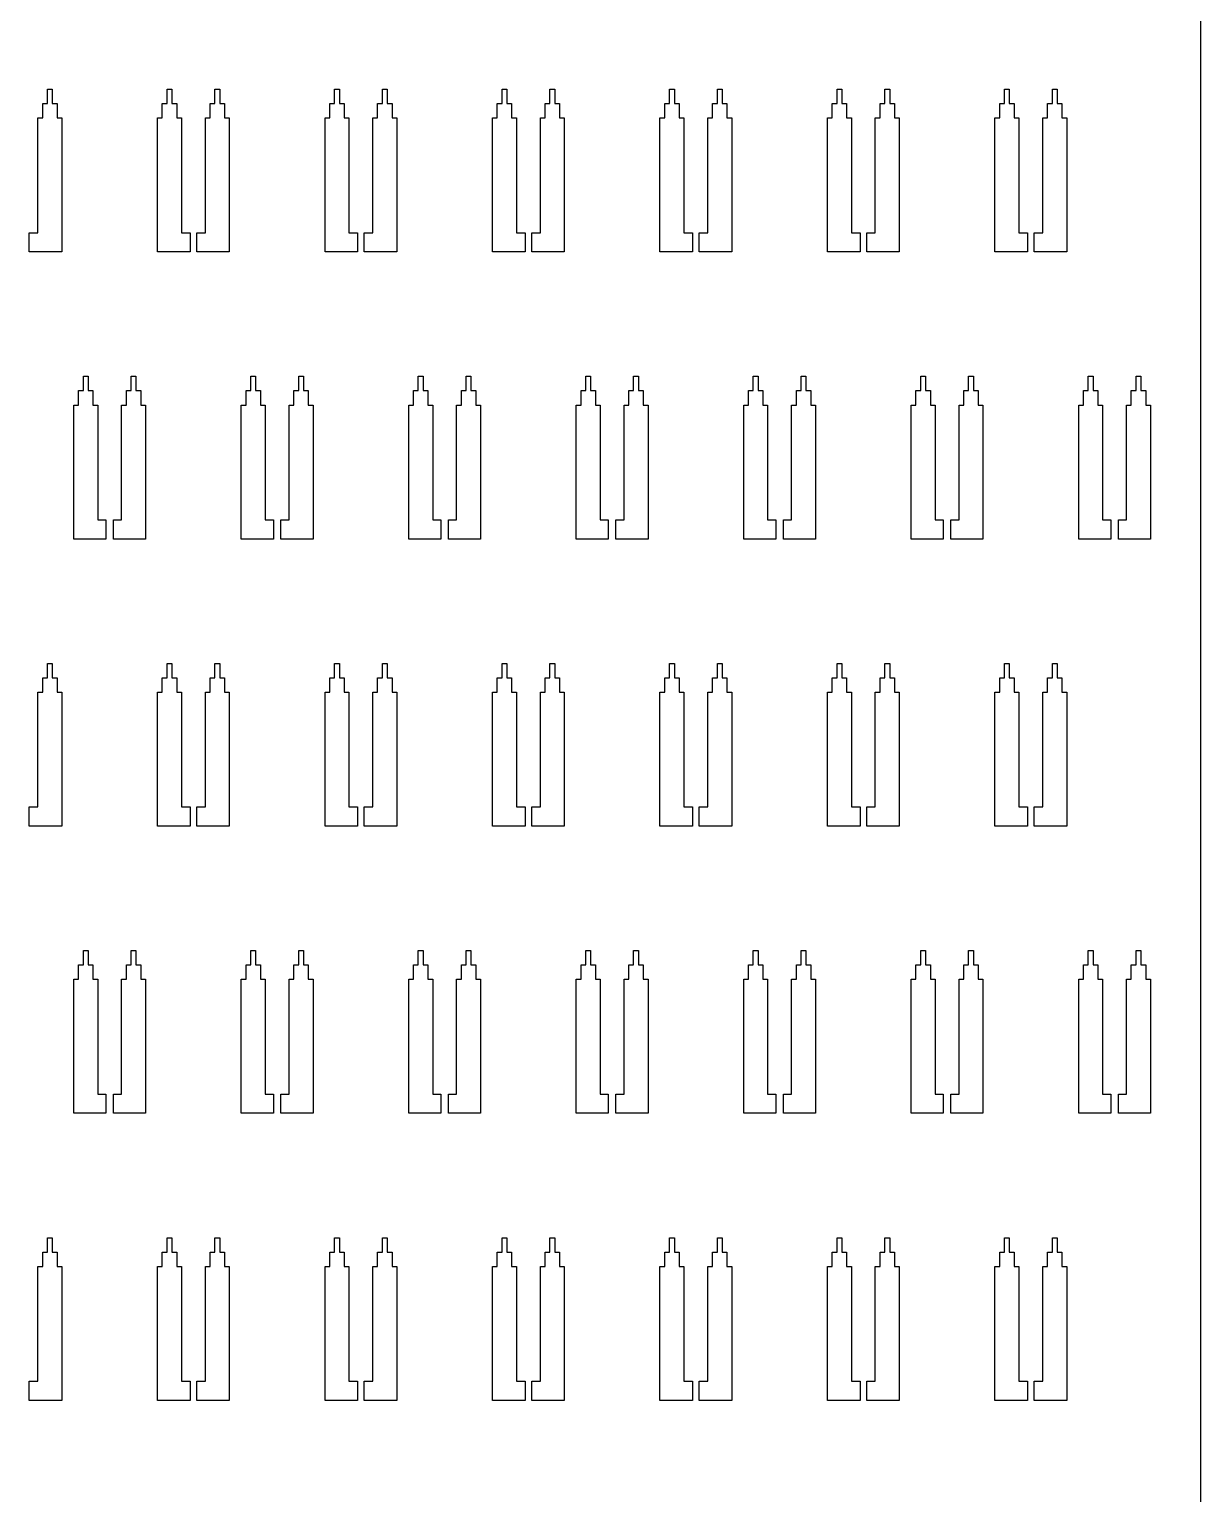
# Model space of a CAD drawing. Extents: x -38350 to 38650, y -35000 to 36000.
# Drawn here: x 20755.2 to 21000, y -23413.5 to -23107.5 of the extents above; entities that cross this region are included whole.
import ezdxf

# ---------------------------------------------------------------- set-up
doc = ezdxf.new("R2010")
doc.units = 0
doc.header["$MEASUREMENT"] = 0

msp = doc.modelspace()

# ---------------------------------------------------------------- linework, layer by layer
for p, q in [((21000, -30000), (21000, -15000)), ((20759, -23123), (20759, -23120)), ((20759, -23120), (20760, -23120)), ((20760, -23120), (20760, -23123)), ((20784, -23123), (20784, -23120)), ((20784, -23120), (20785, -23120)), ((20785, -23120), (20785, -23123)), ((20794, -23123), (20794, -23120)), ((20794, -23120), (20795, -23120)), ((20795, -23120), (20795, -23123)), ((20819, -23123), (20819, -23120)), ((20819, -23120), (20820, -23120)), ((20820, -23120), (20820, -23123)), ((20829, -23123), (20829, -23120)), ((20829, -23120), (20830, -23120)), ((20830, -23120), (20830, -23123)), ((20854, -23123), (20854, -23120)), ((20854, -23120), (20855, -23120)), ((20855, -23120), (20855, -23123)), ((20864, -23123), (20864, -23120)), ((20864, -23120), (20865, -23120)), ((20865, -23120), (20865, -23123)), ((20889, -23123), (20889, -23120)), ((20889, -23120), (20890, -23120)), ((20890, -23120), (20890, -23123)), ((20899, -23123), (20899, -23120)), ((20899, -23120), (20900, -23120)), ((20900, -23120), (20900, -23123)), ((20924, -23123), (20924, -23120)), ((20924, -23120), (20925, -23120)), ((20925, -23120), (20925, -23123)), ((20934, -23123), (20934, -23120)), ((20934, -23120), (20935, -23120)), ((20935, -23120), (20935, -23123)), ((20959, -23123), (20959, -23120)), ((20959, -23120), (20960, -23120)), ((20960, -23120), (20960, -23123)), ((20969, -23123), (20969, -23120)), ((20969, -23120), (20970, -23120)), ((20970, -23120), (20970, -23123)), ((20758, -23126), (20758, -23123)), ((20758, -23123), (20759, -23123)), ((20760, -23123), (20761, -23123)), ((20761, -23123), (20761, -23126)), ((20783, -23126), (20783, -23123)), ((20783, -23123), (20784, -23123)), ((20785, -23123), (20786, -23123)), ((20786, -23123), (20786, -23126)), ((20793, -23126), (20793, -23123)), ((20793, -23123), (20794, -23123)), ((20795, -23123), (20796, -23123)), ((20796, -23123), (20796, -23126)), ((20818, -23126), (20818, -23123)), ((20818, -23123), (20819, -23123)), ((20820, -23123), (20821, -23123)), ((20821, -23123), (20821, -23126)), ((20828, -23126), (20828, -23123)), ((20828, -23123), (20829, -23123)), ((20830, -23123), (20831, -23123)), ((20831, -23123), (20831, -23126)), ((20853, -23126), (20853, -23123)), ((20853, -23123), (20854, -23123)), ((20855, -23123), (20856, -23123)), ((20856, -23123), (20856, -23126)), ((20863, -23126), (20863, -23123)), ((20863, -23123), (20864, -23123)), ((20865, -23123), (20866, -23123)), ((20866, -23123), (20866, -23126)), ((20888, -23126), (20888, -23123)), ((20888, -23123), (20889, -23123)), ((20890, -23123), (20891, -23123)), ((20891, -23123), (20891, -23126)), ((20898, -23126), (20898, -23123)), ((20898, -23123), (20899, -23123)), ((20900, -23123), (20901, -23123)), ((20901, -23123), (20901, -23126)), ((20923, -23126), (20923, -23123)), ((20923, -23123), (20924, -23123)), ((20925, -23123), (20926, -23123)), ((20926, -23123), (20926, -23126)), ((20933, -23126), (20933, -23123)), ((20933, -23123), (20934, -23123)), ((20935, -23123), (20936, -23123)), ((20936, -23123), (20936, -23126)), ((20958, -23126), (20958, -23123)), ((20958, -23123), (20959, -23123)), ((20960, -23123), (20961, -23123)), ((20961, -23123), (20961, -23126)), ((20968, -23126), (20968, -23123)), ((20968, -23123), (20969, -23123)), ((20970, -23123), (20971, -23123)), ((20971, -23123), (20971, -23126)), ((20757, -23150), (20757, -23126)), ((20757, -23126), (20758, -23126)), ((20761, -23126), (20762, -23126)), ((20762, -23126), (20762, -23154)), ((20782, -23154), (20782, -23126)), ((20782, -23126), (20783, -23126)), ((20786, -23126), (20787, -23126)), ((20787, -23126), (20787, -23150)), ((20792, -23150), (20792, -23126)), ((20792, -23126), (20793, -23126)), ((20796, -23126), (20797, -23126)), ((20797, -23126), (20797, -23154)), ((20817, -23154), (20817, -23126)), ((20817, -23126), (20818, -23126)), ((20821, -23126), (20822, -23126)), ((20822, -23126), (20822, -23150)), ((20827, -23150), (20827, -23126)), ((20827, -23126), (20828, -23126)), ((20831, -23126), (20832, -23126)), ((20832, -23126), (20832, -23154)), ((20852, -23154), (20852, -23126)), ((20852, -23126), (20853, -23126)), ((20856, -23126), (20857, -23126)), ((20857, -23126), (20857, -23150)), ((20862, -23150), (20862, -23126)), ((20862, -23126), (20863, -23126)), ((20866, -23126), (20867, -23126)), ((20867, -23126), (20867, -23154)), ((20887, -23154), (20887, -23126)), ((20887, -23126), (20888, -23126)), ((20891, -23126), (20892, -23126)), ((20892, -23126), (20892, -23150)), ((20897, -23150), (20897, -23126)), ((20897, -23126), (20898, -23126)), ((20901, -23126), (20902, -23126)), ((20902, -23126), (20902, -23154)), ((20922, -23154), (20922, -23126)), ((20922, -23126), (20923, -23126)), ((20926, -23126), (20927, -23126)), ((20927, -23126), (20927, -23150)), ((20932, -23150), (20932, -23126)), ((20932, -23126), (20933, -23126)), ((20936, -23126), (20937, -23126)), ((20937, -23126), (20937, -23154)), ((20957, -23154), (20957, -23126)), ((20957, -23126), (20958, -23126)), ((20961, -23126), (20962, -23126)), ((20962, -23126), (20962, -23150)), ((20967, -23150), (20967, -23126)), ((20967, -23126), (20968, -23126)), ((20971, -23126), (20972, -23126)), ((20972, -23126), (20972, -23154)), ((20755.2, -23154), (20755.2, -23150)), ((20755.2, -23150), (20757, -23150)), ((20787, -23150), (20788.8, -23150)), ((20788.8, -23150), (20788.8, -23154)), ((20790.2, -23154), (20790.2, -23150)), ((20790.2, -23150), (20792, -23150)), ((20822, -23150), (20823.8, -23150)), ((20823.8, -23150), (20823.8, -23154)), ((20825.2, -23154), (20825.2, -23150)), ((20825.2, -23150), (20827, -23150)), ((20857, -23150), (20858.8, -23150)), ((20858.8, -23150), (20858.8, -23154)), ((20860.2, -23154), (20860.2, -23150)), ((20860.2, -23150), (20862, -23150)), ((20892, -23150), (20893.8, -23150)), ((20893.8, -23150), (20893.8, -23154)), ((20895.2, -23154), (20895.2, -23150)), ((20895.2, -23150), (20897, -23150)), ((20927, -23150), (20928.8, -23150)), ((20928.8, -23150), (20928.8, -23154)), ((20930.2, -23154), (20930.2, -23150)), ((20930.2, -23150), (20932, -23150)), ((20962, -23150), (20963.8, -23150)), ((20963.8, -23150), (20963.8, -23154)), ((20965.2, -23154), (20965.2, -23150)), ((20965.2, -23150), (20967, -23150)), ((20762, -23154), (20755.2, -23154)), ((20788.8, -23154), (20782, -23154)), ((20797, -23154), (20790.2, -23154)), ((20823.8, -23154), (20817, -23154)), ((20832, -23154), (20825.2, -23154)), ((20858.8, -23154), (20852, -23154)), ((20867, -23154), (20860.2, -23154)), ((20893.8, -23154), (20887, -23154)), ((20902, -23154), (20895.2, -23154)), ((20928.8, -23154), (20922, -23154)), ((20937, -23154), (20930.2, -23154)), ((20963.8, -23154), (20957, -23154)), ((20972, -23154), (20965.2, -23154)), ((20766.5, -23183), (20766.5, -23180)), ((20766.5, -23180), (20767.5, -23180)), ((20767.5, -23180), (20767.5, -23183)), ((20776.5, -23183), (20776.5, -23180)), ((20776.5, -23180), (20777.5, -23180)), ((20777.5, -23180), (20777.5, -23183)), ((20801.5, -23183), (20801.5, -23180)), ((20801.5, -23180), (20802.5, -23180)), ((20802.5, -23180), (20802.5, -23183)), ((20811.5, -23183), (20811.5, -23180)), ((20811.5, -23180), (20812.5, -23180)), ((20812.5, -23180), (20812.5, -23183)), ((20836.5, -23183), (20836.5, -23180)), ((20836.5, -23180), (20837.5, -23180)), ((20837.5, -23180), (20837.5, -23183)), ((20846.5, -23183), (20846.5, -23180)), ((20846.5, -23180), (20847.5, -23180)), ((20847.5, -23180), (20847.5, -23183)), ((20871.5, -23183), (20871.5, -23180)), ((20871.5, -23180), (20872.5, -23180)), ((20872.5, -23180), (20872.5, -23183)), ((20881.5, -23183), (20881.5, -23180)), ((20881.5, -23180), (20882.5, -23180)), ((20882.5, -23180), (20882.5, -23183)), ((20906.5, -23183), (20906.5, -23180)), ((20906.5, -23180), (20907.5, -23180)), ((20907.5, -23180), (20907.5, -23183)), ((20916.5, -23183), (20916.5, -23180)), ((20916.5, -23180), (20917.5, -23180)), ((20917.5, -23180), (20917.5, -23183)), ((20941.5, -23183), (20941.5, -23180)), ((20941.5, -23180), (20942.5, -23180)), ((20942.5, -23180), (20942.5, -23183)), ((20951.5, -23183), (20951.5, -23180)), ((20951.5, -23180), (20952.5, -23180)), ((20952.5, -23180), (20952.5, -23183)), ((20976.5, -23183), (20976.5, -23180)), ((20976.5, -23180), (20977.5, -23180)), ((20977.5, -23180), (20977.5, -23183)), ((20986.5, -23183), (20986.5, -23180)), ((20986.5, -23180), (20987.5, -23180)), ((20987.5, -23180), (20987.5, -23183)), ((20765.5, -23186), (20765.5, -23183)), ((20765.5, -23183), (20766.5, -23183)), ((20767.5, -23183), (20768.5, -23183)), ((20768.5, -23183), (20768.5, -23186)), ((20775.5, -23186), (20775.5, -23183)), ((20775.5, -23183), (20776.5, -23183)), ((20777.5, -23183), (20778.5, -23183)), ((20778.5, -23183), (20778.5, -23186)), ((20800.5, -23186), (20800.5, -23183)), ((20800.5, -23183), (20801.5, -23183)), ((20802.5, -23183), (20803.5, -23183)), ((20803.5, -23183), (20803.5, -23186)), ((20810.5, -23186), (20810.5, -23183)), ((20810.5, -23183), (20811.5, -23183)), ((20812.5, -23183), (20813.5, -23183)), ((20813.5, -23183), (20813.5, -23186)), ((20835.5, -23186), (20835.5, -23183)), ((20835.5, -23183), (20836.5, -23183)), ((20837.5, -23183), (20838.5, -23183)), ((20838.5, -23183), (20838.5, -23186)), ((20845.5, -23186), (20845.5, -23183)), ((20845.5, -23183), (20846.5, -23183)), ((20847.5, -23183), (20848.5, -23183)), ((20848.5, -23183), (20848.5, -23186)), ((20870.5, -23186), (20870.5, -23183)), ((20870.5, -23183), (20871.5, -23183)), ((20872.5, -23183), (20873.5, -23183)), ((20873.5, -23183), (20873.5, -23186)), ((20880.5, -23186), (20880.5, -23183)), ((20880.5, -23183), (20881.5, -23183)), ((20882.5, -23183), (20883.5, -23183)), ((20883.5, -23183), (20883.5, -23186)), ((20905.5, -23186), (20905.5, -23183)), ((20905.5, -23183), (20906.5, -23183)), ((20907.5, -23183), (20908.5, -23183)), ((20908.5, -23183), (20908.5, -23186)), ((20915.5, -23186), (20915.5, -23183)), ((20915.5, -23183), (20916.5, -23183)), ((20917.5, -23183), (20918.5, -23183)), ((20918.5, -23183), (20918.5, -23186)), ((20940.5, -23186), (20940.5, -23183)), ((20940.5, -23183), (20941.5, -23183)), ((20942.5, -23183), (20943.5, -23183)), ((20943.5, -23183), (20943.5, -23186)), ((20950.5, -23186), (20950.5, -23183)), ((20950.5, -23183), (20951.5, -23183)), ((20952.5, -23183), (20953.5, -23183)), ((20953.5, -23183), (20953.5, -23186)), ((20975.5, -23186), (20975.5, -23183)), ((20975.5, -23183), (20976.5, -23183)), ((20977.5, -23183), (20978.5, -23183)), ((20978.5, -23183), (20978.5, -23186)), ((20985.5, -23186), (20985.5, -23183)), ((20985.5, -23183), (20986.5, -23183)), ((20987.5, -23183), (20988.5, -23183)), ((20988.5, -23183), (20988.5, -23186)), ((20764.5, -23214), (20764.5, -23186)), ((20764.5, -23186), (20765.5, -23186)), ((20768.5, -23186), (20769.5, -23186)), ((20769.5, -23186), (20769.5, -23210)), ((20774.5, -23210), (20774.5, -23186)), ((20774.5, -23186), (20775.5, -23186)), ((20778.5, -23186), (20779.5, -23186)), ((20779.5, -23186), (20779.5, -23214)), ((20799.5, -23214), (20799.5, -23186)), ((20799.5, -23186), (20800.5, -23186)), ((20803.5, -23186), (20804.5, -23186)), ((20804.5, -23186), (20804.5, -23210)), ((20809.5, -23210), (20809.5, -23186)), ((20809.5, -23186), (20810.5, -23186)), ((20813.5, -23186), (20814.5, -23186)), ((20814.5, -23186), (20814.5, -23214)), ((20834.5, -23214), (20834.5, -23186)), ((20834.5, -23186), (20835.5, -23186)), ((20838.5, -23186), (20839.5, -23186)), ((20839.5, -23186), (20839.5, -23210)), ((20844.5, -23210), (20844.5, -23186)), ((20844.5, -23186), (20845.5, -23186)), ((20848.5, -23186), (20849.5, -23186)), ((20849.5, -23186), (20849.5, -23214)), ((20869.5, -23214), (20869.5, -23186)), ((20869.5, -23186), (20870.5, -23186)), ((20873.5, -23186), (20874.5, -23186)), ((20874.5, -23186), (20874.5, -23210)), ((20879.5, -23210), (20879.5, -23186)), ((20879.5, -23186), (20880.5, -23186)), ((20883.5, -23186), (20884.5, -23186)), ((20884.5, -23186), (20884.5, -23214)), ((20904.5, -23214), (20904.5, -23186)), ((20904.5, -23186), (20905.5, -23186)), ((20908.5, -23186), (20909.5, -23186)), ((20909.5, -23186), (20909.5, -23210)), ((20914.5, -23210), (20914.5, -23186)), ((20914.5, -23186), (20915.5, -23186)), ((20918.5, -23186), (20919.5, -23186)), ((20919.5, -23186), (20919.5, -23214)), ((20939.5, -23214), (20939.5, -23186)), ((20939.5, -23186), (20940.5, -23186)), ((20943.5, -23186), (20944.5, -23186)), ((20944.5, -23186), (20944.5, -23210)), ((20949.5, -23210), (20949.5, -23186)), ((20949.5, -23186), (20950.5, -23186)), ((20953.5, -23186), (20954.5, -23186)), ((20954.5, -23186), (20954.5, -23214)), ((20974.5, -23214), (20974.5, -23186)), ((20974.5, -23186), (20975.5, -23186)), ((20978.5, -23186), (20979.5, -23186)), ((20979.5, -23186), (20979.5, -23210)), ((20984.5, -23210), (20984.5, -23186)), ((20984.5, -23186), (20985.5, -23186)), ((20988.5, -23186), (20989.5, -23186)), ((20989.5, -23186), (20989.5, -23214)), ((20769.5, -23210), (20771.2, -23210)), ((20771.2, -23210), (20771.2, -23214)), ((20772.8, -23214), (20772.8, -23210)), ((20772.8, -23210), (20774.5, -23210)), ((20804.5, -23210), (20806.2, -23210)), ((20806.2, -23210), (20806.2, -23214)), ((20807.8, -23214), (20807.8, -23210)), ((20807.8, -23210), (20809.5, -23210)), ((20839.5, -23210), (20841.2, -23210)), ((20841.2, -23210), (20841.2, -23214)), ((20842.8, -23214), (20842.8, -23210)), ((20842.8, -23210), (20844.5, -23210)), ((20874.5, -23210), (20876.2, -23210)), ((20876.2, -23210), (20876.2, -23214)), ((20877.8, -23214), (20877.8, -23210)), ((20877.8, -23210), (20879.5, -23210)), ((20909.5, -23210), (20911.2, -23210)), ((20911.2, -23210), (20911.2, -23214)), ((20912.8, -23214), (20912.8, -23210)), ((20912.8, -23210), (20914.5, -23210)), ((20944.5, -23210), (20946.2, -23210)), ((20946.2, -23210), (20946.2, -23214)), ((20947.8, -23214), (20947.8, -23210)), ((20947.8, -23210), (20949.5, -23210)), ((20979.5, -23210), (20981.2, -23210)), ((20981.2, -23210), (20981.2, -23214)), ((20982.8, -23214), (20982.8, -23210)), ((20982.8, -23210), (20984.5, -23210)), ((20771.2, -23214), (20764.5, -23214)), ((20779.5, -23214), (20772.8, -23214)), ((20806.2, -23214), (20799.5, -23214)), ((20814.5, -23214), (20807.8, -23214)), ((20841.2, -23214), (20834.5, -23214)), ((20849.5, -23214), (20842.8, -23214)), ((20876.2, -23214), (20869.5, -23214)), ((20884.5, -23214), (20877.8, -23214)), ((20911.2, -23214), (20904.5, -23214)), ((20919.5, -23214), (20912.8, -23214)), ((20946.2, -23214), (20939.5, -23214)), ((20954.5, -23214), (20947.8, -23214)), ((20981.2, -23214), (20974.5, -23214)), ((20989.5, -23214), (20982.8, -23214)), ((20759, -23243), (20759, -23240)), ((20759, -23240), (20760, -23240)), ((20760, -23240), (20760, -23243)), ((20784, -23243), (20784, -23240)), ((20784, -23240), (20785, -23240)), ((20785, -23240), (20785, -23243)), ((20794, -23243), (20794, -23240)), ((20794, -23240), (20795, -23240)), ((20795, -23240), (20795, -23243)), ((20819, -23243), (20819, -23240)), ((20819, -23240), (20820, -23240)), ((20820, -23240), (20820, -23243)), ((20829, -23243), (20829, -23240)), ((20829, -23240), (20830, -23240)), ((20830, -23240), (20830, -23243)), ((20854, -23243), (20854, -23240)), ((20854, -23240), (20855, -23240)), ((20855, -23240), (20855, -23243)), ((20864, -23243), (20864, -23240)), ((20864, -23240), (20865, -23240)), ((20865, -23240), (20865, -23243)), ((20889, -23243), (20889, -23240)), ((20889, -23240), (20890, -23240)), ((20890, -23240), (20890, -23243)), ((20899, -23243), (20899, -23240)), ((20899, -23240), (20900, -23240)), ((20900, -23240), (20900, -23243)), ((20924, -23243), (20924, -23240)), ((20924, -23240), (20925, -23240)), ((20925, -23240), (20925, -23243)), ((20934, -23243), (20934, -23240)), ((20934, -23240), (20935, -23240)), ((20935, -23240), (20935, -23243)), ((20959, -23243), (20959, -23240)), ((20959, -23240), (20960, -23240)), ((20960, -23240), (20960, -23243)), ((20969, -23243), (20969, -23240)), ((20969, -23240), (20970, -23240)), ((20970, -23240), (20970, -23243)), ((20758, -23246), (20758, -23243)), ((20758, -23243), (20759, -23243)), ((20760, -23243), (20761, -23243)), ((20761, -23243), (20761, -23246)), ((20783, -23246), (20783, -23243)), ((20783, -23243), (20784, -23243)), ((20785, -23243), (20786, -23243)), ((20786, -23243), (20786, -23246)), ((20793, -23246), (20793, -23243)), ((20793, -23243), (20794, -23243)), ((20795, -23243), (20796, -23243)), ((20796, -23243), (20796, -23246)), ((20818, -23246), (20818, -23243)), ((20818, -23243), (20819, -23243)), ((20820, -23243), (20821, -23243)), ((20821, -23243), (20821, -23246)), ((20828, -23246), (20828, -23243)), ((20828, -23243), (20829, -23243)), ((20830, -23243), (20831, -23243)), ((20831, -23243), (20831, -23246)), ((20853, -23246), (20853, -23243)), ((20853, -23243), (20854, -23243)), ((20855, -23243), (20856, -23243)), ((20856, -23243), (20856, -23246)), ((20863, -23246), (20863, -23243)), ((20863, -23243), (20864, -23243)), ((20865, -23243), (20866, -23243)), ((20866, -23243), (20866, -23246)), ((20888, -23246), (20888, -23243)), ((20888, -23243), (20889, -23243)), ((20890, -23243), (20891, -23243)), ((20891, -23243), (20891, -23246)), ((20898, -23246), (20898, -23243)), ((20898, -23243), (20899, -23243)), ((20900, -23243), (20901, -23243)), ((20901, -23243), (20901, -23246)), ((20923, -23246), (20923, -23243)), ((20923, -23243), (20924, -23243)), ((20925, -23243), (20926, -23243)), ((20926, -23243), (20926, -23246)), ((20933, -23246), (20933, -23243)), ((20933, -23243), (20934, -23243)), ((20935, -23243), (20936, -23243)), ((20936, -23243), (20936, -23246)), ((20958, -23246), (20958, -23243)), ((20958, -23243), (20959, -23243)), ((20960, -23243), (20961, -23243)), ((20961, -23243), (20961, -23246)), ((20968, -23246), (20968, -23243)), ((20968, -23243), (20969, -23243)), ((20970, -23243), (20971, -23243)), ((20971, -23243), (20971, -23246)), ((20757, -23270), (20757, -23246)), ((20757, -23246), (20758, -23246)), ((20761, -23246), (20762, -23246)), ((20762, -23246), (20762, -23274)), ((20782, -23274), (20782, -23246)), ((20782, -23246), (20783, -23246)), ((20786, -23246), (20787, -23246)), ((20787, -23246), (20787, -23270)), ((20792, -23270), (20792, -23246)), ((20792, -23246), (20793, -23246)), ((20796, -23246), (20797, -23246)), ((20797, -23246), (20797, -23274)), ((20817, -23274), (20817, -23246)), ((20817, -23246), (20818, -23246)), ((20821, -23246), (20822, -23246)), ((20822, -23246), (20822, -23270)), ((20827, -23270), (20827, -23246)), ((20827, -23246), (20828, -23246)), ((20831, -23246), (20832, -23246)), ((20832, -23246), (20832, -23274)), ((20852, -23274), (20852, -23246)), ((20852, -23246), (20853, -23246)), ((20856, -23246), (20857, -23246)), ((20857, -23246), (20857, -23270)), ((20862, -23270), (20862, -23246)), ((20862, -23246), (20863, -23246)), ((20866, -23246), (20867, -23246)), ((20867, -23246), (20867, -23274)), ((20887, -23274), (20887, -23246)), ((20887, -23246), (20888, -23246)), ((20891, -23246), (20892, -23246)), ((20892, -23246), (20892, -23270)), ((20897, -23270), (20897, -23246)), ((20897, -23246), (20898, -23246)), ((20901, -23246), (20902, -23246)), ((20902, -23246), (20902, -23274)), ((20922, -23274), (20922, -23246)), ((20922, -23246), (20923, -23246)), ((20926, -23246), (20927, -23246)), ((20927, -23246), (20927, -23270)), ((20932, -23270), (20932, -23246)), ((20932, -23246), (20933, -23246)), ((20936, -23246), (20937, -23246)), ((20937, -23246), (20937, -23274)), ((20957, -23274), (20957, -23246)), ((20957, -23246), (20958, -23246)), ((20961, -23246), (20962, -23246)), ((20962, -23246), (20962, -23270)), ((20967, -23270), (20967, -23246)), ((20967, -23246), (20968, -23246)), ((20971, -23246), (20972, -23246)), ((20972, -23246), (20972, -23274)), ((20755.2, -23274), (20755.2, -23270)), ((20755.2, -23270), (20757, -23270)), ((20787, -23270), (20788.8, -23270)), ((20788.8, -23270), (20788.8, -23274)), ((20790.2, -23274), (20790.2, -23270)), ((20790.2, -23270), (20792, -23270)), ((20822, -23270), (20823.8, -23270)), ((20823.8, -23270), (20823.8, -23274)), ((20825.2, -23274), (20825.2, -23270)), ((20825.2, -23270), (20827, -23270)), ((20857, -23270), (20858.8, -23270)), ((20858.8, -23270), (20858.8, -23274)), ((20860.2, -23274), (20860.2, -23270)), ((20860.2, -23270), (20862, -23270)), ((20892, -23270), (20893.8, -23270)), ((20893.8, -23270), (20893.8, -23274)), ((20895.2, -23274), (20895.2, -23270)), ((20895.2, -23270), (20897, -23270)), ((20927, -23270), (20928.8, -23270)), ((20928.8, -23270), (20928.8, -23274)), ((20930.2, -23274), (20930.2, -23270)), ((20930.2, -23270), (20932, -23270)), ((20962, -23270), (20963.8, -23270)), ((20963.8, -23270), (20963.8, -23274)), ((20965.2, -23274), (20965.2, -23270)), ((20965.2, -23270), (20967, -23270)), ((20762, -23274), (20755.2, -23274)), ((20788.8, -23274), (20782, -23274)), ((20797, -23274), (20790.2, -23274)), ((20823.8, -23274), (20817, -23274)), ((20832, -23274), (20825.2, -23274)), ((20858.8, -23274), (20852, -23274)), ((20867, -23274), (20860.2, -23274)), ((20893.8, -23274), (20887, -23274)), ((20902, -23274), (20895.2, -23274)), ((20928.8, -23274), (20922, -23274)), ((20937, -23274), (20930.2, -23274)), ((20963.8, -23274), (20957, -23274)), ((20972, -23274), (20965.2, -23274)), ((20766.5, -23303), (20766.5, -23300)), ((20766.5, -23300), (20767.5, -23300)), ((20767.5, -23300), (20767.5, -23303)), ((20776.5, -23303), (20776.5, -23300)), ((20776.5, -23300), (20777.5, -23300)), ((20777.5, -23300), (20777.5, -23303)), ((20801.5, -23303), (20801.5, -23300)), ((20801.5, -23300), (20802.5, -23300)), ((20802.5, -23300), (20802.5, -23303)), ((20811.5, -23303), (20811.5, -23300)), ((20811.5, -23300), (20812.5, -23300)), ((20812.5, -23300), (20812.5, -23303)), ((20836.5, -23303), (20836.5, -23300)), ((20836.5, -23300), (20837.5, -23300)), ((20837.5, -23300), (20837.5, -23303)), ((20846.5, -23303), (20846.5, -23300)), ((20846.5, -23300), (20847.5, -23300)), ((20847.5, -23300), (20847.5, -23303)), ((20871.5, -23303), (20871.5, -23300)), ((20871.5, -23300), (20872.5, -23300)), ((20872.5, -23300), (20872.5, -23303)), ((20881.5, -23303), (20881.5, -23300)), ((20881.5, -23300), (20882.5, -23300)), ((20882.5, -23300), (20882.5, -23303)), ((20906.5, -23303), (20906.5, -23300)), ((20906.5, -23300), (20907.5, -23300)), ((20907.5, -23300), (20907.5, -23303)), ((20916.5, -23303), (20916.5, -23300)), ((20916.5, -23300), (20917.5, -23300)), ((20917.5, -23300), (20917.5, -23303)), ((20941.5, -23303), (20941.5, -23300)), ((20941.5, -23300), (20942.5, -23300)), ((20942.5, -23300), (20942.5, -23303)), ((20951.5, -23303), (20951.5, -23300)), ((20951.5, -23300), (20952.5, -23300)), ((20952.5, -23300), (20952.5, -23303)), ((20976.5, -23303), (20976.5, -23300)), ((20976.5, -23300), (20977.5, -23300)), ((20977.5, -23300), (20977.5, -23303)), ((20986.5, -23303), (20986.5, -23300)), ((20986.5, -23300), (20987.5, -23300)), ((20987.5, -23300), (20987.5, -23303)), ((20765.5, -23306), (20765.5, -23303)), ((20765.5, -23303), (20766.5, -23303)), ((20767.5, -23303), (20768.5, -23303)), ((20768.5, -23303), (20768.5, -23306)), ((20775.5, -23306), (20775.5, -23303)), ((20775.5, -23303), (20776.5, -23303)), ((20777.5, -23303), (20778.5, -23303)), ((20778.5, -23303), (20778.5, -23306)), ((20800.5, -23306), (20800.5, -23303)), ((20800.5, -23303), (20801.5, -23303)), ((20802.5, -23303), (20803.5, -23303)), ((20803.5, -23303), (20803.5, -23306)), ((20810.5, -23306), (20810.5, -23303)), ((20810.5, -23303), (20811.5, -23303)), ((20812.5, -23303), (20813.5, -23303)), ((20813.5, -23303), (20813.5, -23306)), ((20835.5, -23306), (20835.5, -23303)), ((20835.5, -23303), (20836.5, -23303)), ((20837.5, -23303), (20838.5, -23303)), ((20838.5, -23303), (20838.5, -23306)), ((20845.5, -23306), (20845.5, -23303)), ((20845.5, -23303), (20846.5, -23303)), ((20847.5, -23303), (20848.5, -23303)), ((20848.5, -23303), (20848.5, -23306)), ((20870.5, -23306), (20870.5, -23303)), ((20870.5, -23303), (20871.5, -23303)), ((20872.5, -23303), (20873.5, -23303)), ((20873.5, -23303), (20873.5, -23306)), ((20880.5, -23306), (20880.5, -23303)), ((20880.5, -23303), (20881.5, -23303)), ((20882.5, -23303), (20883.5, -23303)), ((20883.5, -23303), (20883.5, -23306)), ((20905.5, -23306), (20905.5, -23303)), ((20905.5, -23303), (20906.5, -23303)), ((20907.5, -23303), (20908.5, -23303)), ((20908.5, -23303), (20908.5, -23306)), ((20915.5, -23306), (20915.5, -23303)), ((20915.5, -23303), (20916.5, -23303)), ((20917.5, -23303), (20918.5, -23303)), ((20918.5, -23303), (20918.5, -23306)), ((20940.5, -23306), (20940.5, -23303)), ((20940.5, -23303), (20941.5, -23303)), ((20942.5, -23303), (20943.5, -23303)), ((20943.5, -23303), (20943.5, -23306)), ((20950.5, -23306), (20950.5, -23303)), ((20950.5, -23303), (20951.5, -23303)), ((20952.5, -23303), (20953.5, -23303)), ((20953.5, -23303), (20953.5, -23306)), ((20975.5, -23306), (20975.5, -23303)), ((20975.5, -23303), (20976.5, -23303)), ((20977.5, -23303), (20978.5, -23303)), ((20978.5, -23303), (20978.5, -23306)), ((20985.5, -23306), (20985.5, -23303)), ((20985.5, -23303), (20986.5, -23303)), ((20987.5, -23303), (20988.5, -23303)), ((20988.5, -23303), (20988.5, -23306)), ((20764.5, -23334), (20764.5, -23306)), ((20764.5, -23306), (20765.5, -23306)), ((20768.5, -23306), (20769.5, -23306)), ((20769.5, -23306), (20769.5, -23330)), ((20774.5, -23330), (20774.5, -23306)), ((20774.5, -23306), (20775.5, -23306)), ((20778.5, -23306), (20779.5, -23306)), ((20779.5, -23306), (20779.5, -23334)), ((20799.5, -23334), (20799.5, -23306)), ((20799.5, -23306), (20800.5, -23306)), ((20803.5, -23306), (20804.5, -23306)), ((20804.5, -23306), (20804.5, -23330)), ((20809.5, -23330), (20809.5, -23306)), ((20809.5, -23306), (20810.5, -23306)), ((20813.5, -23306), (20814.5, -23306)), ((20814.5, -23306), (20814.5, -23334)), ((20834.5, -23334), (20834.5, -23306)), ((20834.5, -23306), (20835.5, -23306)), ((20838.5, -23306), (20839.5, -23306)), ((20839.5, -23306), (20839.5, -23330)), ((20844.5, -23330), (20844.5, -23306)), ((20844.5, -23306), (20845.5, -23306)), ((20848.5, -23306), (20849.5, -23306)), ((20849.5, -23306), (20849.5, -23334)), ((20869.5, -23334), (20869.5, -23306)), ((20869.5, -23306), (20870.5, -23306)), ((20873.5, -23306), (20874.5, -23306)), ((20874.5, -23306), (20874.5, -23330)), ((20879.5, -23330), (20879.5, -23306)), ((20879.5, -23306), (20880.5, -23306)), ((20883.5, -23306), (20884.5, -23306)), ((20884.5, -23306), (20884.5, -23334)), ((20904.5, -23334), (20904.5, -23306)), ((20904.5, -23306), (20905.5, -23306)), ((20908.5, -23306), (20909.5, -23306)), ((20909.5, -23306), (20909.5, -23330)), ((20914.5, -23330), (20914.5, -23306)), ((20914.5, -23306), (20915.5, -23306)), ((20918.5, -23306), (20919.5, -23306)), ((20919.5, -23306), (20919.5, -23334)), ((20939.5, -23334), (20939.5, -23306)), ((20939.5, -23306), (20940.5, -23306)), ((20943.5, -23306), (20944.5, -23306)), ((20944.5, -23306), (20944.5, -23330)), ((20949.5, -23330), (20949.5, -23306)), ((20949.5, -23306), (20950.5, -23306)), ((20953.5, -23306), (20954.5, -23306)), ((20954.5, -23306), (20954.5, -23334)), ((20974.5, -23334), (20974.5, -23306)), ((20974.5, -23306), (20975.5, -23306)), ((20978.5, -23306), (20979.5, -23306)), ((20979.5, -23306), (20979.5, -23330)), ((20984.5, -23330), (20984.5, -23306)), ((20984.5, -23306), (20985.5, -23306)), ((20988.5, -23306), (20989.5, -23306)), ((20989.5, -23306), (20989.5, -23334)), ((20769.5, -23330), (20771.2, -23330)), ((20771.2, -23330), (20771.2, -23334)), ((20772.8, -23334), (20772.8, -23330)), ((20772.8, -23330), (20774.5, -23330)), ((20804.5, -23330), (20806.2, -23330)), ((20806.2, -23330), (20806.2, -23334)), ((20807.8, -23334), (20807.8, -23330)), ((20807.8, -23330), (20809.5, -23330)), ((20839.5, -23330), (20841.2, -23330)), ((20841.2, -23330), (20841.2, -23334)), ((20842.8, -23334), (20842.8, -23330)), ((20842.8, -23330), (20844.5, -23330)), ((20874.5, -23330), (20876.2, -23330)), ((20876.2, -23330), (20876.2, -23334)), ((20877.8, -23334), (20877.8, -23330)), ((20877.8, -23330), (20879.5, -23330)), ((20909.5, -23330), (20911.2, -23330)), ((20911.2, -23330), (20911.2, -23334)), ((20912.8, -23334), (20912.8, -23330)), ((20912.8, -23330), (20914.5, -23330)), ((20944.5, -23330), (20946.2, -23330)), ((20946.2, -23330), (20946.2, -23334)), ((20947.8, -23334), (20947.8, -23330)), ((20947.8, -23330), (20949.5, -23330)), ((20979.5, -23330), (20981.2, -23330)), ((20981.2, -23330), (20981.2, -23334)), ((20982.8, -23334), (20982.8, -23330)), ((20982.8, -23330), (20984.5, -23330)), ((20771.2, -23334), (20764.5, -23334)), ((20779.5, -23334), (20772.8, -23334)), ((20806.2, -23334), (20799.5, -23334)), ((20814.5, -23334), (20807.8, -23334)), ((20841.2, -23334), (20834.5, -23334)), ((20849.5, -23334), (20842.8, -23334)), ((20876.2, -23334), (20869.5, -23334)), ((20884.5, -23334), (20877.8, -23334)), ((20911.2, -23334), (20904.5, -23334)), ((20919.5, -23334), (20912.8, -23334)), ((20946.2, -23334), (20939.5, -23334)), ((20954.5, -23334), (20947.8, -23334)), ((20981.2, -23334), (20974.5, -23334)), ((20989.5, -23334), (20982.8, -23334)), ((20759, -23363), (20759, -23360)), ((20759, -23360), (20760, -23360)), ((20760, -23360), (20760, -23363)), ((20784, -23363), (20784, -23360)), ((20784, -23360), (20785, -23360)), ((20785, -23360), (20785, -23363)), ((20794, -23363), (20794, -23360)), ((20794, -23360), (20795, -23360)), ((20795, -23360), (20795, -23363)), ((20819, -23363), (20819, -23360)), ((20819, -23360), (20820, -23360)), ((20820, -23360), (20820, -23363)), ((20829, -23363), (20829, -23360)), ((20829, -23360), (20830, -23360)), ((20830, -23360), (20830, -23363)), ((20854, -23363), (20854, -23360)), ((20854, -23360), (20855, -23360)), ((20855, -23360), (20855, -23363)), ((20864, -23363), (20864, -23360)), ((20864, -23360), (20865, -23360)), ((20865, -23360), (20865, -23363)), ((20889, -23363), (20889, -23360)), ((20889, -23360), (20890, -23360)), ((20890, -23360), (20890, -23363)), ((20899, -23363), (20899, -23360)), ((20899, -23360), (20900, -23360)), ((20900, -23360), (20900, -23363)), ((20924, -23363), (20924, -23360)), ((20924, -23360), (20925, -23360)), ((20925, -23360), (20925, -23363)), ((20934, -23363), (20934, -23360)), ((20934, -23360), (20935, -23360)), ((20935, -23360), (20935, -23363)), ((20959, -23363), (20959, -23360)), ((20959, -23360), (20960, -23360)), ((20960, -23360), (20960, -23363)), ((20969, -23363), (20969, -23360)), ((20969, -23360), (20970, -23360)), ((20970, -23360), (20970, -23363)), ((20758, -23366), (20758, -23363)), ((20758, -23363), (20759, -23363)), ((20760, -23363), (20761, -23363)), ((20761, -23363), (20761, -23366)), ((20783, -23366), (20783, -23363)), ((20783, -23363), (20784, -23363)), ((20785, -23363), (20786, -23363)), ((20786, -23363), (20786, -23366)), ((20793, -23366), (20793, -23363)), ((20793, -23363), (20794, -23363)), ((20795, -23363), (20796, -23363)), ((20796, -23363), (20796, -23366)), ((20818, -23366), (20818, -23363)), ((20818, -23363), (20819, -23363)), ((20820, -23363), (20821, -23363)), ((20821, -23363), (20821, -23366)), ((20828, -23366), (20828, -23363)), ((20828, -23363), (20829, -23363)), ((20830, -23363), (20831, -23363)), ((20831, -23363), (20831, -23366)), ((20853, -23366), (20853, -23363)), ((20853, -23363), (20854, -23363)), ((20855, -23363), (20856, -23363)), ((20856, -23363), (20856, -23366)), ((20863, -23366), (20863, -23363)), ((20863, -23363), (20864, -23363)), ((20865, -23363), (20866, -23363)), ((20866, -23363), (20866, -23366)), ((20888, -23366), (20888, -23363)), ((20888, -23363), (20889, -23363)), ((20890, -23363), (20891, -23363)), ((20891, -23363), (20891, -23366)), ((20898, -23366), (20898, -23363)), ((20898, -23363), (20899, -23363)), ((20900, -23363), (20901, -23363)), ((20901, -23363), (20901, -23366)), ((20923, -23366), (20923, -23363)), ((20923, -23363), (20924, -23363)), ((20925, -23363), (20926, -23363)), ((20926, -23363), (20926, -23366)), ((20933, -23366), (20933, -23363)), ((20933, -23363), (20934, -23363)), ((20935, -23363), (20936, -23363)), ((20936, -23363), (20936, -23366)), ((20958, -23366), (20958, -23363)), ((20958, -23363), (20959, -23363)), ((20960, -23363), (20961, -23363)), ((20961, -23363), (20961, -23366)), ((20968, -23366), (20968, -23363)), ((20968, -23363), (20969, -23363)), ((20970, -23363), (20971, -23363)), ((20971, -23363), (20971, -23366)), ((20757, -23390), (20757, -23366)), ((20757, -23366), (20758, -23366)), ((20761, -23366), (20762, -23366)), ((20762, -23366), (20762, -23394)), ((20782, -23394), (20782, -23366)), ((20782, -23366), (20783, -23366)), ((20786, -23366), (20787, -23366)), ((20787, -23366), (20787, -23390)), ((20792, -23390), (20792, -23366)), ((20792, -23366), (20793, -23366)), ((20796, -23366), (20797, -23366)), ((20797, -23366), (20797, -23394)), ((20817, -23394), (20817, -23366)), ((20817, -23366), (20818, -23366)), ((20821, -23366), (20822, -23366)), ((20822, -23366), (20822, -23390)), ((20827, -23390), (20827, -23366)), ((20827, -23366), (20828, -23366)), ((20831, -23366), (20832, -23366)), ((20832, -23366), (20832, -23394)), ((20852, -23394), (20852, -23366)), ((20852, -23366), (20853, -23366)), ((20856, -23366), (20857, -23366)), ((20857, -23366), (20857, -23390)), ((20862, -23390), (20862, -23366)), ((20862, -23366), (20863, -23366)), ((20866, -23366), (20867, -23366)), ((20867, -23366), (20867, -23394)), ((20887, -23394), (20887, -23366)), ((20887, -23366), (20888, -23366)), ((20891, -23366), (20892, -23366)), ((20892, -23366), (20892, -23390)), ((20897, -23390), (20897, -23366)), ((20897, -23366), (20898, -23366)), ((20901, -23366), (20902, -23366)), ((20902, -23366), (20902, -23394)), ((20922, -23394), (20922, -23366)), ((20922, -23366), (20923, -23366)), ((20926, -23366), (20927, -23366)), ((20927, -23366), (20927, -23390)), ((20932, -23390), (20932, -23366)), ((20932, -23366), (20933, -23366)), ((20936, -23366), (20937, -23366)), ((20937, -23366), (20937, -23394)), ((20957, -23394), (20957, -23366)), ((20957, -23366), (20958, -23366)), ((20961, -23366), (20962, -23366)), ((20962, -23366), (20962, -23390)), ((20967, -23390), (20967, -23366)), ((20967, -23366), (20968, -23366)), ((20971, -23366), (20972, -23366)), ((20972, -23366), (20972, -23394)), ((20755.2, -23394), (20755.2, -23390)), ((20755.2, -23390), (20757, -23390)), ((20787, -23390), (20788.8, -23390)), ((20788.8, -23390), (20788.8, -23394)), ((20790.2, -23394), (20790.2, -23390)), ((20790.2, -23390), (20792, -23390)), ((20822, -23390), (20823.8, -23390)), ((20823.8, -23390), (20823.8, -23394)), ((20825.2, -23394), (20825.2, -23390)), ((20825.2, -23390), (20827, -23390)), ((20857, -23390), (20858.8, -23390)), ((20858.8, -23390), (20858.8, -23394)), ((20860.2, -23394), (20860.2, -23390)), ((20860.2, -23390), (20862, -23390)), ((20892, -23390), (20893.8, -23390)), ((20893.8, -23390), (20893.8, -23394)), ((20895.2, -23394), (20895.2, -23390)), ((20895.2, -23390), (20897, -23390)), ((20927, -23390), (20928.8, -23390)), ((20928.8, -23390), (20928.8, -23394)), ((20930.2, -23394), (20930.2, -23390)), ((20930.2, -23390), (20932, -23390)), ((20962, -23390), (20963.8, -23390)), ((20963.8, -23390), (20963.8, -23394)), ((20965.2, -23394), (20965.2, -23390)), ((20965.2, -23390), (20967, -23390)), ((20762, -23394), (20755.2, -23394)), ((20788.8, -23394), (20782, -23394)), ((20797, -23394), (20790.2, -23394)), ((20823.8, -23394), (20817, -23394)), ((20832, -23394), (20825.2, -23394)), ((20858.8, -23394), (20852, -23394)), ((20867, -23394), (20860.2, -23394)), ((20893.8, -23394), (20887, -23394)), ((20902, -23394), (20895.2, -23394)), ((20928.8, -23394), (20922, -23394)), ((20937, -23394), (20930.2, -23394)), ((20963.8, -23394), (20957, -23394)), ((20972, -23394), (20965.2, -23394))]:
    msp.add_line(p, q)

doc.saveas('drawing.dxf')
